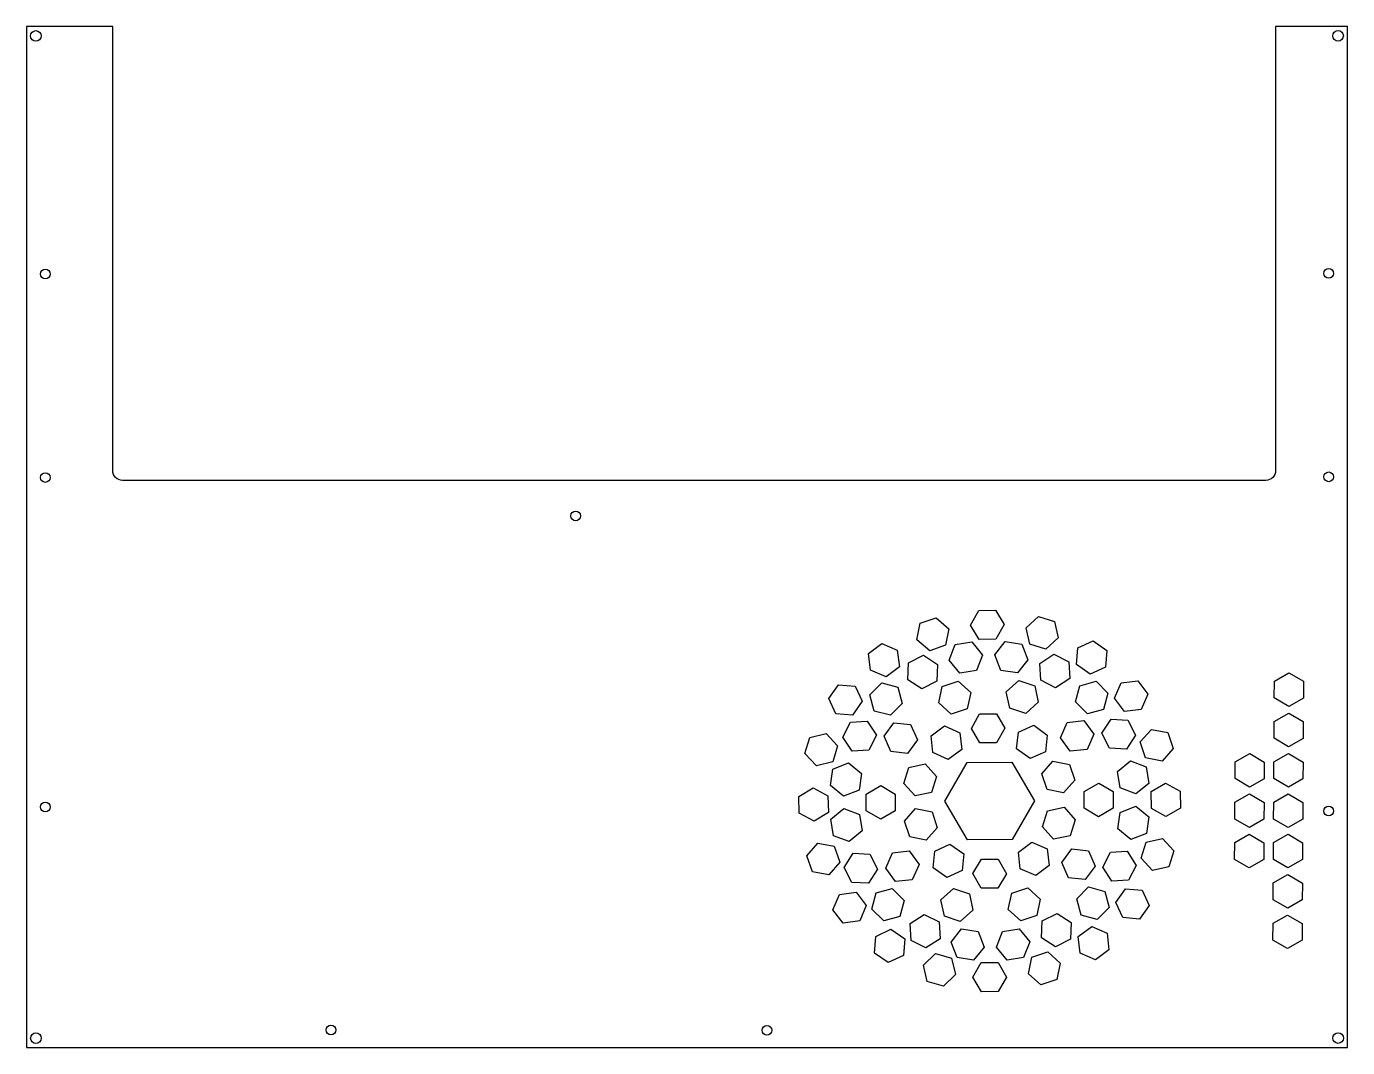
# Model space of a CAD drawing. Header units: millimetres. Extents: x -276 to -3, y -214 to -3.
import ezdxf

# ---------------------------------------------------------------- set-up
doc = ezdxf.new("R2010")
doc.units = ezdxf.units.MM
doc.layers.get('0').update_dxf_attribs({"linetype": 'CONTINUOUS'})

msp = doc.modelspace()

# ---------------------------------------------------------------- linework, layer by layer
msp.add_lwpolyline([(-258.08, -94.81), (-258.08, -3.1), (-275.9, -3.1), (-275.9, -213.9), (-3.1, -213.9), (-3.1, -3.1), (-17.97, -3.1), (-17.97, -94.81, -0.414214), (-19.97, -96.81), (-256.08, -96.81, -0.414214)], format="xyb", close=True)
for points in [[(-88.07, -125.19), (-85.46, -127.46), (-86.12, -130.86), (-89.39, -131.99), (-92.01, -129.71), (-91.35, -126.31)], [(-75.79, -123.62), (-74.01, -126.59), (-75.7, -129.61), (-79.16, -129.67), (-80.94, -126.7), (-79.26, -123.67)], [(-63.63, -125.93), (-62.86, -129.31), (-65.4, -131.67), (-68.71, -130.65), (-69.48, -127.27), (-66.94, -124.91)], [(-99.26, -130.49), (-96.07, -131.84), (-95.64, -135.27), (-98.4, -137.36), (-101.59, -136.01), (-102.02, -132.58)], [(-80.69, -130.17), (-78.5, -132.86), (-79.73, -136.09), (-83.15, -136.64), (-85.34, -133.96), (-84.11, -130.72)], [(-70.35, -130.64), (-69.1, -133.87), (-71.28, -136.57), (-74.7, -136.03), (-75.95, -132.8), (-73.78, -130.1)], [(-52.79, -131.91), (-53.11, -135.36), (-56.25, -136.81), (-59.08, -134.81), (-58.77, -131.37), (-55.62, -129.91)], [(-90.66, -132.92), (-87.75, -134.8), (-87.92, -138.26), (-91, -139.84), (-93.92, -137.96), (-93.74, -134.5)], [(-60.67, -134.28), (-60.48, -137.74), (-63.38, -139.63), (-66.47, -138.07), (-66.66, -134.61), (-63.76, -132.71)], [(-108.25, -139), (-104.8, -139.29), (-103.32, -142.42), (-105.3, -145.27), (-108.75, -144.98), (-110.23, -141.84)], [(-99.3, -138.62), (-95.95, -139.51), (-95.04, -142.85), (-97.48, -145.31), (-100.83, -144.42), (-101.74, -141.08)], [(-86.79, -139.37), (-83.49, -138.29), (-80.92, -140.61), (-81.63, -144), (-84.93, -145.07), (-87.5, -142.75)], [(-71.01, -138.13), (-67.71, -139.2), (-66.99, -142.59), (-69.57, -144.91), (-72.86, -143.84), (-73.58, -140.45)], [(-52.59, -140.74), (-53.48, -144.09), (-56.82, -144.99), (-59.28, -142.54), (-58.39, -139.2), (-55.04, -138.29)], [(-44.34, -140.95), (-45.71, -144.14), (-49.15, -144.54), (-51.22, -141.76), (-49.85, -138.58), (-46.41, -138.18)], [(-18.23, -141.72), (-18.21, -138.25), (-15.2, -136.54), (-12.21, -138.29), (-12.23, -141.75), (-15.24, -143.46)], [(-105.74, -146.71), (-102.28, -146.52), (-100.39, -149.42), (-101.95, -152.51), (-105.41, -152.7), (-107.31, -149.8)], [(-98.82, -149.64), (-96.79, -146.84), (-93.34, -147.2), (-91.93, -150.36), (-93.96, -153.17), (-97.4, -152.81)], [(-73.86, -147.97), (-75.56, -150.99), (-79.03, -151.02), (-80.78, -148.04), (-79.08, -145.02), (-75.62, -144.99)], [(-57.53, -146.41), (-55.49, -149.22), (-56.9, -152.38), (-60.35, -152.74), (-62.38, -149.94), (-60.97, -146.77)], [(-46.9, -149.38), (-48.78, -152.29), (-52.24, -152.11), (-53.82, -149.03), (-51.94, -146.12), (-48.48, -146.3)], [(-18.27, -150.05), (-18.25, -146.58), (-15.24, -144.87), (-12.25, -146.62), (-12.27, -150.08), (-15.28, -151.8)], [(-114.15, -149.88), (-110.78, -149.08), (-108.41, -151.61), (-109.41, -154.92), (-112.78, -155.72), (-115.15, -153.19)], [(-86.31, -147.51), (-83.14, -148.91), (-82.77, -152.35), (-85.56, -154.4), (-88.73, -153), (-89.11, -149.56)], [(-65.1, -149.4), (-65.46, -152.84), (-68.63, -154.25), (-71.43, -152.21), (-71.07, -148.77), (-67.9, -147.36)], [(-39.11, -152.17), (-41.4, -154.78), (-44.8, -154.09), (-45.91, -150.81), (-43.62, -148.21), (-40.22, -148.89)], [(-109.37, -156.4), (-106.14, -155.15), (-103.44, -157.32), (-103.97, -160.74), (-107.2, -162), (-109.9, -159.83)], [(-90.31, -155.35), (-87.98, -157.91), (-89.02, -161.21), (-92.4, -161.96), (-94.74, -159.41), (-93.7, -156.1)], [(-81.58, -171.02), (-86.24, -163.04), (-81.65, -155.02), (-72.42, -154.98), (-67.76, -162.96), (-72.35, -170.98)], [(-61.74, -161.33), (-65.13, -160.65), (-66.24, -157.36), (-63.94, -154.76), (-60.55, -155.45), (-59.45, -158.73)], [(-44.16, -159.36), (-46.85, -161.54), (-50.09, -160.31), (-50.63, -156.88), (-47.95, -154.7), (-44.71, -155.94)], [(-26.32, -158.38), (-26.3, -154.92), (-23.29, -153.2), (-20.3, -154.95), (-20.32, -158.42), (-23.33, -160.13)], [(-18.32, -158.38), (-18.3, -154.92), (-15.29, -153.2), (-12.3, -154.95), (-12.32, -158.42), (-15.33, -160.13)], [(-116.39, -162.05), (-113.43, -160.25), (-110.39, -161.91), (-110.31, -165.38), (-113.27, -167.18), (-116.31, -165.52)], [(-102.5, -165.04), (-102.51, -161.57), (-99.51, -159.83), (-96.51, -161.56), (-96.5, -165.02), (-99.5, -166.76)], [(-51.49, -161.04), (-51.5, -164.51), (-54.5, -166.24), (-57.5, -164.5), (-57.49, -161.04), (-54.49, -159.31)], [(-37.62, -164.46), (-40.61, -166.23), (-43.62, -164.52), (-43.66, -161.06), (-40.68, -159.3), (-37.66, -161)], [(-26.37, -166.72), (-26.35, -163.25), (-23.34, -161.54), (-20.35, -163.29), (-20.37, -166.75), (-23.38, -168.46)], [(-18.37, -166.72), (-18.35, -163.25), (-15.34, -161.54), (-12.35, -163.29), (-12.37, -166.75), (-15.38, -168.46)], [(-109.83, -166.74), (-107.14, -164.55), (-103.9, -165.77), (-103.35, -169.19), (-106.03, -171.39), (-109.27, -170.16)], [(-94.6, -167.13), (-92.29, -164.54), (-88.9, -165.24), (-87.81, -168.52), (-90.11, -171.11), (-93.5, -170.42)], [(-60.41, -170.17), (-63.8, -170.88), (-66.11, -168.3), (-65.03, -165.01), (-61.64, -164.3), (-59.33, -166.88)], [(-44.65, -169.69), (-47.88, -170.94), (-50.57, -168.76), (-50.04, -165.34), (-46.8, -164.1), (-44.11, -166.27)], [(-114.74, -174.32), (-112.49, -171.69), (-109.08, -172.33), (-107.93, -175.6), (-110.19, -178.23), (-113.59, -177.59)], [(-70.68, -176.99), (-71.08, -173.55), (-68.3, -171.49), (-65.12, -172.86), (-64.72, -176.3), (-67.5, -178.37)], [(-40.02, -176.61), (-43.4, -177.36), (-45.74, -174.8), (-44.7, -171.5), (-41.32, -170.75), (-38.98, -173.3)], [(-26.42, -175.05), (-26.4, -171.58), (-23.39, -169.87), (-20.4, -171.62), (-20.42, -175.08), (-23.42, -176.8)], [(-18.42, -175.05), (-18.4, -171.58), (-15.39, -169.87), (-12.4, -171.62), (-12.42, -175.08), (-15.42, -176.8)], [(-107.06, -176.71), (-105.19, -173.79), (-101.73, -173.96), (-100.14, -177.04), (-102.01, -179.95), (-105.47, -179.79)], [(-96.42, -179.65), (-98.47, -176.85), (-97.07, -173.68), (-93.62, -173.31), (-91.58, -176.11), (-92.98, -179.28)], [(-88.35, -173.34), (-85.2, -171.9), (-82.37, -173.9), (-82.69, -177.35), (-85.84, -178.79), (-88.67, -176.79)], [(-55.22, -176.42), (-57.27, -179.22), (-60.71, -178.85), (-62.11, -175.69), (-60.07, -172.89), (-56.63, -173.26)], [(-48.31, -179.37), (-51.76, -179.56), (-53.65, -176.65), (-52.08, -173.56), (-48.62, -173.38), (-46.73, -176.29)], [(-78.75, -180.99), (-80.46, -177.98), (-78.71, -174.99), (-75.25, -175.01), (-73.54, -178.02), (-75.29, -181.01)], [(-18.46, -183.38), (-18.44, -179.92), (-15.43, -178.2), (-12.44, -179.95), (-12.46, -183.42), (-15.47, -185.13)], [(-109.37, -185.47), (-108.04, -182.27), (-104.6, -181.82), (-102.5, -184.57), (-103.82, -187.77), (-107.26, -188.22)], [(-101.35, -185.33), (-100.47, -181.98), (-97.12, -181.07), (-94.66, -183.51), (-95.54, -186.86), (-98.88, -187.77)], [(-83.07, -187.85), (-86.36, -186.77), (-87.07, -183.38), (-84.49, -181.07), (-81.2, -182.15), (-80.49, -185.54)], [(-67.29, -186.67), (-70.58, -187.73), (-73.15, -185.4), (-72.42, -182.02), (-69.13, -180.95), (-66.56, -183.28)], [(-54.78, -187.45), (-58.12, -186.55), (-59.02, -183.2), (-56.57, -180.75), (-53.23, -181.65), (-52.33, -185)], [(-46.07, -187.41), (-49.52, -187.07), (-50.95, -183.92), (-48.93, -181.1), (-45.49, -181.44), (-44.05, -184.59)], [(-93.24, -191.77), (-93.44, -188.31), (-90.55, -186.41), (-87.45, -187.97), (-87.25, -191.42), (-90.15, -193.33)], [(-63.43, -193.12), (-66.33, -191.23), (-66.15, -187.77), (-63.06, -186.2), (-60.16, -188.09), (-60.34, -191.55)], [(-18.51, -191.71), (-18.49, -188.25), (-15.48, -186.54), (-12.49, -188.29), (-12.51, -191.75), (-15.52, -193.46)], [(-100.8, -194.4), (-100.53, -190.95), (-97.4, -189.46), (-94.55, -191.42), (-94.82, -194.87), (-97.94, -196.36)], [(-83.74, -195.34), (-84.98, -192.11), (-82.8, -189.42), (-79.38, -189.96), (-78.14, -193.2), (-80.32, -195.89)], [(-73.41, -195.84), (-75.59, -193.15), (-74.35, -189.92), (-70.92, -189.37), (-68.74, -192.07), (-69.99, -195.3)], [(-55.17, -195.8), (-58.34, -194.41), (-58.72, -190.97), (-55.93, -188.92), (-52.76, -190.31), (-52.38, -193.75)], [(-89.88, -200.24), (-90.69, -196.87), (-88.19, -194.48), (-84.86, -195.46), (-84.05, -198.83), (-86.56, -201.22)], [(-78.72, -202.37), (-80.46, -199.37), (-78.74, -196.37), (-75.28, -196.35), (-73.54, -199.35), (-75.26, -202.35)], [(-66.42, -200.96), (-69.01, -198.65), (-68.3, -195.26), (-65.01, -194.17), (-62.43, -196.48), (-63.13, -199.87)]]:
    msp.add_lwpolyline(points, close=True)
for centre, radius in [((-273.95, -5.06), 1.1), ((-5.06, -5.05), 1.1), ((-271.99, -54.22), 1), ((-7, -54.08), 1), ((-271.99, -96.22), 1), ((-7, -96.08), 1), ((-162.47, -104.14), 1), ((-271.99, -164.22), 1), ((-7, -165.08), 1), ((-213.01, -210.27), 1), ((-123, -210.33), 1), ((-273.94, -211.95), 1.1), ((-5.05, -211.94), 1.1)]:
    msp.add_circle(centre, radius)

doc.saveas('drawing.dxf')
